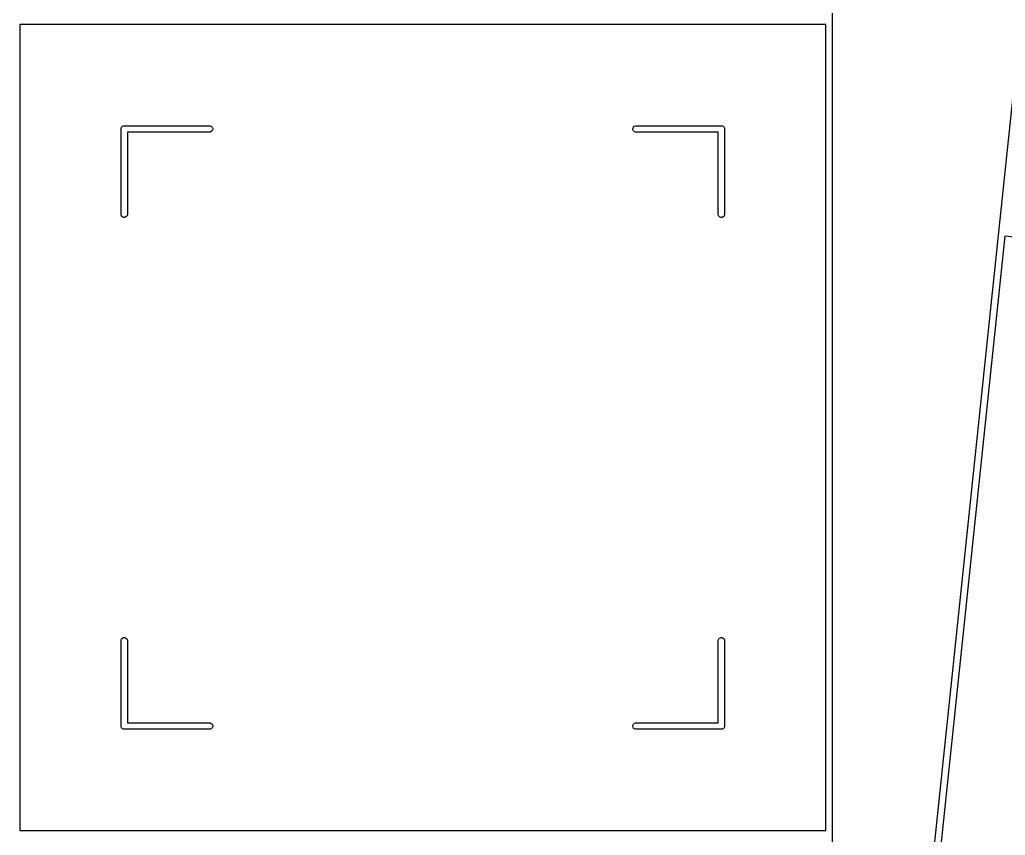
# Model space of a CAD drawing. Extents: x 13 to 301, y -107 to -13.
# Drawn here: x 220.02 to 243.13, y -51.28 to -32.15 of the extents above; entities that cross this region are included whole.
import ezdxf

# ---------------------------------------------------------------- set-up
doc = ezdxf.new("R2010")
doc.units = 0
doc.layers.add('BLACK', color=7, linetype='CONTINUOUS')

msp = doc.modelspace()

# ---------------------------------------------------------------- linework, layer by layer
at = {"layer": 'BLACK', "linetype": 'CONTINUOUS'}
for p, q in [((239.071183, -13.139004), (239.071183, -32.189004)), ((242.976632, -37.136119), (244.967899, -18.190489)), ((220.021183, -32.264004), (220.021183, -36.951503)), ((238.921183, -32.264004), (220.021183, -32.264004)), ((238.921183, -51.164004), (238.921183, -32.264004)), ((239.071183, -32.189004), (239.071183, -51.239004)), ((222.408823, -34.672336), (222.429515, -34.651644)), ((222.429515, -34.651644), (222.456551, -34.640445)), ((222.456551, -34.640445), (222.471183, -34.639004)), ((222.471183, -34.639004), (224.471183, -34.639004)), ((224.471183, -34.639004), (224.485815, -34.640445)), ((224.485815, -34.640445), (224.512851, -34.651644)), ((224.512851, -34.651644), (224.533543, -34.672336)), ((234.408823, -34.672336), (234.429515, -34.651644)), ((234.429515, -34.651644), (234.456551, -34.640445)), ((234.456551, -34.640445), (234.471183, -34.639004)), ((234.471183, -34.639004), (236.471183, -34.639004)), ((236.471183, -34.639004), (236.485815, -34.640445)), ((236.485815, -34.640445), (236.512851, -34.651644)), ((236.512851, -34.651644), (236.533543, -34.672336)), ((222.396183, -34.714004), (222.397624, -34.699372)), ((222.396183, -36.714004), (222.396183, -34.714004)), ((222.397624, -34.699372), (222.408823, -34.672336)), ((224.471183, -34.789004), (222.546183, -34.789004)), ((222.546183, -34.789004), (222.546183, -36.714004)), ((224.485815, -34.787563), (224.471183, -34.789004)), ((224.512851, -34.776364), (224.485815, -34.787563)), ((224.533543, -34.755672), (224.512851, -34.776364)), ((224.533543, -34.672336), (224.544742, -34.699372)), ((224.544742, -34.728636), (224.533543, -34.755672)), ((224.544742, -34.699372), (224.544742, -34.728636)), ((234.397624, -34.699372), (234.408823, -34.672336)), ((234.397624, -34.728636), (234.397624, -34.699372)), ((234.408823, -34.755672), (234.397624, -34.728636)), ((234.429515, -34.776364), (234.408823, -34.755672)), ((234.456551, -34.787563), (234.429515, -34.776364)), ((234.471183, -34.789004), (234.456551, -34.787563)), ((236.396183, -34.789004), (234.471183, -34.789004)), ((236.396183, -36.714004), (236.396183, -34.789004)), ((236.533543, -34.672336), (236.544742, -34.699372)), ((236.544742, -34.699372), (236.546183, -34.714004)), ((236.546183, -34.714004), (236.546183, -36.714004)), ((222.397624, -36.728636), (222.396183, -36.714004)), ((222.408823, -36.755672), (222.397624, -36.728636)), ((222.544742, -36.728636), (222.533543, -36.755672)), ((222.546183, -36.714004), (222.544742, -36.728636)), ((236.397624, -36.728636), (236.396183, -36.714004)), ((236.408823, -36.755672), (236.397624, -36.728636)), ((236.544742, -36.728636), (236.533543, -36.755672)), ((236.546183, -36.714004), (236.544742, -36.728636)), ((220.021183, -36.951503), (220.021183, -36.951504)), ((220.021183, -36.951504), (220.021183, -51.164004)), ((222.429515, -36.776364), (222.408823, -36.755672)), ((222.456551, -36.787563), (222.429515, -36.776364)), ((222.485815, -36.787563), (222.456551, -36.787563)), ((222.512851, -36.776364), (222.485815, -36.787563)), ((222.533543, -36.755672), (222.512851, -36.776364)), ((236.429515, -36.776364), (236.408823, -36.755672)), ((236.456551, -36.787563), (236.429515, -36.776364)), ((236.485815, -36.787563), (236.456551, -36.787563)), ((236.512851, -36.776364), (236.485815, -36.787563)), ((236.533543, -36.755672), (236.512851, -36.776364)), ((240.989122, -56.045993), (242.97663, -37.13613)), ((242.97663, -37.13613), (242.976632, -37.136119)), ((243.117968, -37.226399), (241.142379, -56.022862)), ((261.914432, -39.201988), (243.117968, -37.226399)), ((222.408823, -46.672336), (222.429515, -46.651644)), ((222.429515, -46.651644), (222.456551, -46.640445)), ((222.456551, -46.640445), (222.485815, -46.640445)), ((222.485815, -46.640445), (222.512851, -46.651644)), ((222.512851, -46.651644), (222.533543, -46.672336)), ((236.408823, -46.672336), (236.429515, -46.651644)), ((236.429515, -46.651644), (236.456551, -46.640445)), ((236.456551, -46.640445), (236.485815, -46.640445)), ((236.485815, -46.640445), (236.512851, -46.651644)), ((236.512851, -46.651644), (236.533543, -46.672336)), ((222.396183, -46.714004), (222.397624, -46.699372)), ((222.396183, -48.714004), (222.396183, -46.714004)), ((222.397624, -46.699372), (222.408823, -46.672336)), ((222.533543, -46.672336), (222.544742, -46.699372)), ((222.544742, -46.699372), (222.546183, -46.714004)), ((222.546183, -46.714004), (222.546183, -48.639004)), ((236.396183, -46.714004), (236.397624, -46.699372)), ((236.396183, -48.639004), (236.396183, -46.714004)), ((236.397624, -46.699372), (236.408823, -46.672336)), ((236.533543, -46.672336), (236.544742, -46.699372)), ((236.544742, -46.699372), (236.546183, -46.714004)), ((236.546183, -46.714004), (236.546183, -48.714004)), ((222.397624, -48.728636), (222.396183, -48.714004)), ((222.408823, -48.755672), (222.397624, -48.728636)), ((222.546183, -48.639004), (224.471183, -48.639004)), ((224.471183, -48.639004), (224.485815, -48.640445)), ((224.485815, -48.640445), (224.512851, -48.651644)), ((224.512851, -48.651644), (224.533543, -48.672336)), ((224.533543, -48.672336), (224.544742, -48.699372)), ((224.544742, -48.728636), (224.533543, -48.755672)), ((224.544742, -48.699372), (224.544742, -48.728636)), ((234.397624, -48.699372), (234.408823, -48.672336)), ((234.397624, -48.728636), (234.397624, -48.699372)), ((234.408823, -48.755672), (234.397624, -48.728636)), ((234.408823, -48.672336), (234.429515, -48.651644)), ((234.429515, -48.651644), (234.456551, -48.640445)), ((234.456551, -48.640445), (234.471183, -48.639004)), ((234.471183, -48.639004), (236.396183, -48.639004)), ((236.544742, -48.728636), (236.533543, -48.755672)), ((236.546183, -48.714004), (236.544742, -48.728636)), ((222.429515, -48.776364), (222.408823, -48.755672)), ((222.456551, -48.787563), (222.429515, -48.776364)), ((222.471183, -48.789004), (222.456551, -48.787563)), ((224.471183, -48.789004), (222.471183, -48.789004)), ((224.485815, -48.787563), (224.471183, -48.789004)), ((224.512851, -48.776364), (224.485815, -48.787563)), ((224.533543, -48.755672), (224.512851, -48.776364)), ((234.429515, -48.776364), (234.408823, -48.755672)), ((234.456551, -48.787563), (234.429515, -48.776364)), ((234.471183, -48.789004), (234.456551, -48.787563)), ((236.471183, -48.789004), (234.471183, -48.789004)), ((236.485815, -48.787563), (236.471183, -48.789004)), ((236.512851, -48.776364), (236.485815, -48.787563)), ((236.533543, -48.755672), (236.512851, -48.776364)), ((220.021183, -51.164004), (238.921183, -51.164004)), ((239.071183, -51.239004), (239.071183, -70.289004))]:
    msp.add_line(p, q, dxfattribs=at)

doc.saveas('drawing.dxf')
